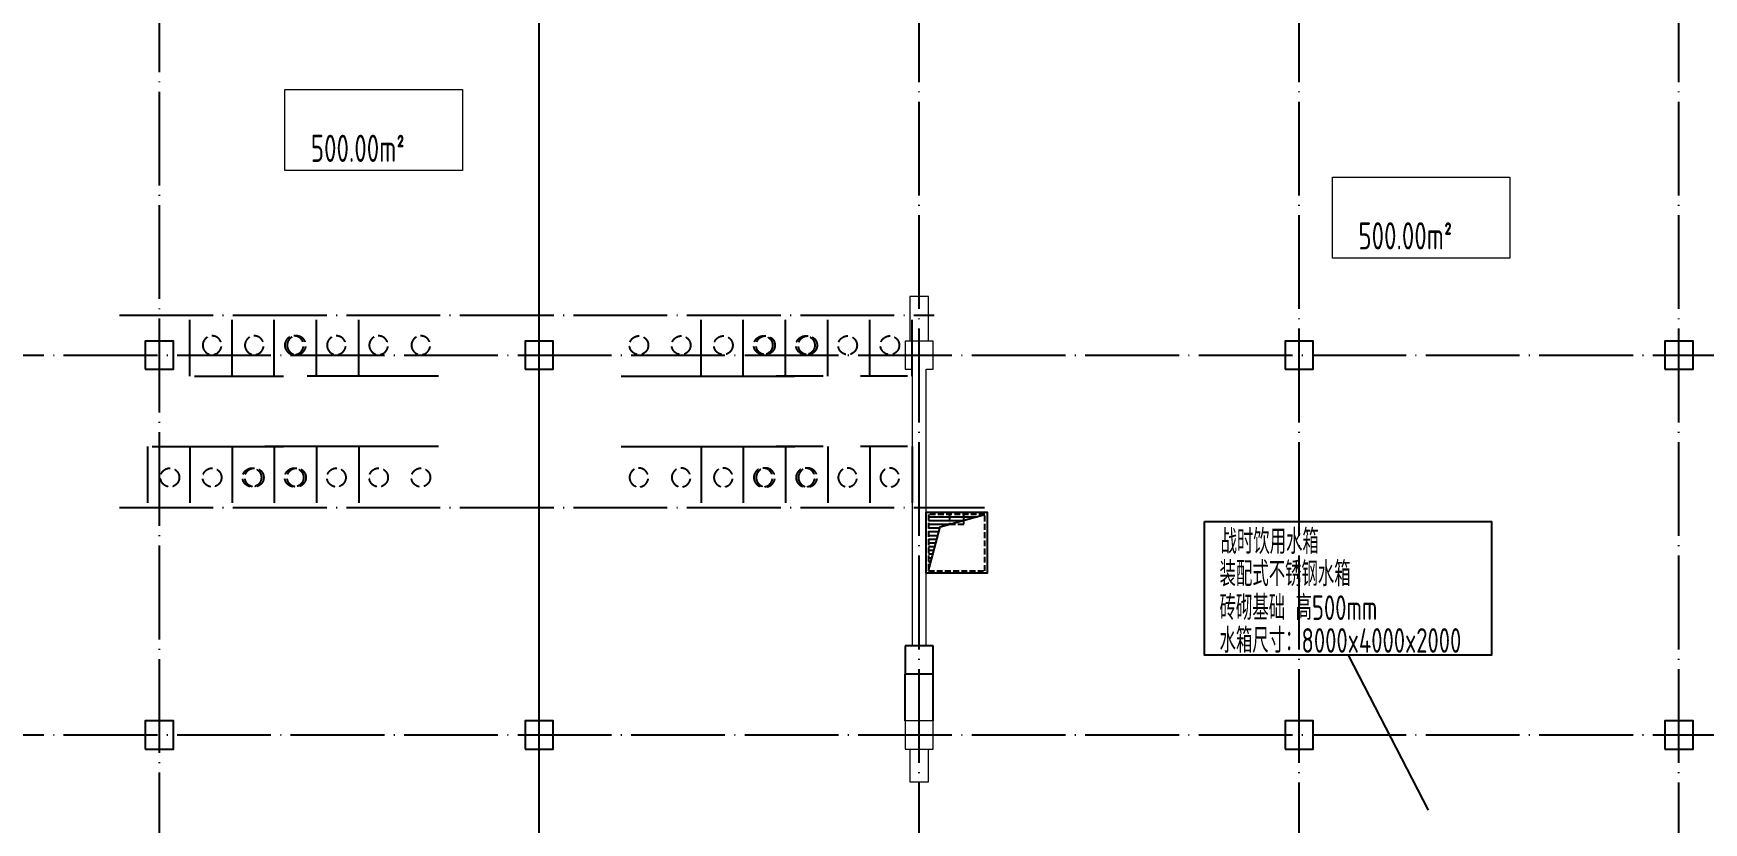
# Model space of a CAD drawing. Extents: x 115549 to 768939, y -502199 to 402497.
# Drawn here: x 280798 to 316408, y -394591 to -377760 of the extents above; entities that cross this region are included whole.
import ezdxf

# ---------------------------------------------------------------- set-up
doc = ezdxf.new("R2010")
doc.units = 0
doc.header["$LTSCALE"] = 1000
doc.header["$MEASUREMENT"] = 0
for name, pattern in [('__DASH', [0.35, 0.25, -0.1]), ('DASH', [0.35, 0.25, -0.1]), ('DOTE', [2.42, 2, -0.2, 0.02, -0.2])]:
    doc.linetypes.add(name, pattern=pattern)
for name, color, linetype in [('COLUMN', 9, 'Continuous'), ('DOTE', 16, 'DOTE'), ('人防辅助线', 7, 'Continuous'), ('人防－WINDOW', 4, 'Continuous'), ('文字', 3, 'Continuous'), ('给水', 32, 'Continuous')]:
    doc.layers.add(name, color=color, linetype=linetype)
doc.layers.add('renWALL', color=8, linetype='Continuous', lineweight=9)
doc.styles.add('TSSD_Rein', font='tssdeng.shx', dxfattribs={"width": 0.7, "bigfont": 'tssdchn.shx'})

# ---------------------------------------------------------------- blocks, each defined once
blk = doc.blocks.new('qiangzh3333')
at = {"layer": 'COLUMN', "color": 8}
for points in [[(503087801, 3697119596), (503088401, 3697119596), (503088401, 3697120196), (503087801, 3697120196)], [(503095901, 3697119596), (503096501, 3697119596), (503096501, 3697120196), (503095901, 3697120196)], [(503112101, 3697119596), (503112701, 3697119596), (503112701, 3697120196), (503112101, 3697120196)], [(503120201, 3697119596), (503120801, 3697119596), (503120801, 3697120196), (503120201, 3697120196)], [(503087801, 3697111496), (503088401, 3697111496), (503088401, 3697112096), (503087801, 3697112096)], [(503095901, 3697111496), (503096501, 3697111496), (503096501, 3697112096), (503095901, 3697112096)], [(503112101, 3697111496), (503112701, 3697111496), (503112701, 3697112096), (503112101, 3697112096)], [(503120201, 3697111496), (503120801, 3697111496), (503120801, 3697112096), (503120201, 3697112096)]]:
    blk.add_lwpolyline(points, close=True, dxfattribs=at)
at = {"layer": 'renWALL', "color": 8}
for points in [[(503104501, 3697120196), (503104501, 3697121146), (503104101, 3697121146), (503104101, 3697120196)], [(503104451, 3697113696), (503104451, 3697119596), (503104601, 3697119596), (503104601, 3697120196), (503104001, 3697120196), (503104001, 3697119596), (503104151, 3697119596), (503104151, 3697113696)], [(503104151, 3697113696), (503104151, 3697113696), (503104001, 3697113696), (503104001, 3697113096), (503104601, 3697113096), (503104601, 3697113696), (503104451, 3697113696)], [(503104151, 3697112096), (503104151, 3697112096), (503104001, 3697112096), (503104001, 3697111496), (503104601, 3697111496), (503104601, 3697112096), (503104451, 3697112096), (503104151, 3697112096)], [(503104101, 3697111496), (503104101, 3697110796), (503104501, 3697110796), (503104501, 3697111496)]]:
    blk.add_lwpolyline(points, dxfattribs=at)
blk = doc.blocks.new('asfa')
at = {"layer": '人防辅助线'}
for p, q in [((77817353, 42957868), (77816153, 42957868)), ((77817353, 42957768), (77817353, 42956768)), ((77817353, 42956968), (77816153, 42956968)), ((77817353, 42956068), (77816153, 42956068)), ((77817353, 42955168), (77816153, 42955168)), ((77817353, 42954368), (77817353, 42955368)), ((77817353, 42953468), (77817353, 42954468))]:
    blk.add_line(p, q, dxfattribs=at)
at = {"layer": '人防辅助线', "linetype": 'DASH'}
for centre in [(77816693, 42957393), (77816693, 42956493), (77816693, 42955643), (77816693, 42954743), (77816693, 42953843)]:
    blk.add_circle(centre, 200, dxfattribs=at)
blk = doc.blocks.new('kengyi')
at = {"layer": '给水'}
for p, q in [((2970150, 735418), (2971184, 735418)), ((2970150, 735339), (2970897, 735339)), ((2970150, 735260), (2970610, 735260)), ((2970150, 735180), (2970393, 735180)), ((2970150, 735101), (2970372, 735101)), ((2970150, 735021), (2970351, 735021)), ((2970150, 734942), (2970330, 734942)), ((2970150, 734863), (2970309, 734863)), ((2970150, 734783), (2970288, 734783)), ((2970150, 734704), (2970267, 734704)), ((2970150, 734625), (2970246, 734625)), ((2970150, 734545), (2970225, 734545)), ((2970150, 734466), (2970204, 734466)), ((2970150, 734386), (2970182, 734386))]:
    blk.add_line(p, q, dxfattribs=at)
blk.add_lwpolyline([(2970100, 735514), (2971400, 735514), (2971400, 734214), (2970100, 734214)], close=True, dxfattribs=at)
at = {"layer": '给水', "linetype": '__DASH', "ltscale": 0.5}
blk.add_lwpolyline([(2971350, 735464), (2970150, 735464), (2970150, 734264), (2971350, 734264)], close=True, dxfattribs=at)
at = {"layer": '给水'}
blk.add_lwpolyline([(2970150, 734264), (2970399, 735201), (2971350, 735464)], dxfattribs=at)
at = {"layer": '给水', "linetype": '__DASH', "ltscale": 0.5}
blk.add_lwpolyline([(2970600, 735461), (2970600, 735261), (2970900, 735261), (2970900, 735461)], dxfattribs=at)
blk = doc.blocks.new('saaaa')
at = {"layer": 'COLUMN', "color": 8}
for p, q in [((504756090, 3696180993), (504755490, 3696180993)), ((504755490, 3696180993), (504755490, 3696180393)), ((504756090, 3696180393), (504756090, 3696180993)), ((504764190, 3696180993), (504763590, 3696180993)), ((504763590, 3696180993), (504763590, 3696180393)), ((504764190, 3696180393), (504764190, 3696180993)), ((504780390, 3696180993), (504779790, 3696180993)), ((504779790, 3696180993), (504779790, 3696180393)), ((504780390, 3696180393), (504780390, 3696180993)), ((504788490, 3696180993), (504787890, 3696180993)), ((504787890, 3696180993), (504787890, 3696180393)), ((504788490, 3696180393), (504788490, 3696180993)), ((504755490, 3696180393), (504756090, 3696180393)), ((504763590, 3696180393), (504764190, 3696180393)), ((504779790, 3696180393), (504780390, 3696180393)), ((504787890, 3696180393), (504788490, 3696180393)), ((504772290, 3696174493), (504771690, 3696174493)), ((504771690, 3696174493), (504771690, 3696173893)), ((504772290, 3696173893), (504772290, 3696174493)), ((504771690, 3696173893), (504772290, 3696173893)), ((504756090, 3696172893), (504755490, 3696172893)), ((504755490, 3696172893), (504755490, 3696172293)), ((504756090, 3696172293), (504756090, 3696172893)), ((504764190, 3696172893), (504763590, 3696172893)), ((504763590, 3696172893), (504763590, 3696172293)), ((504764190, 3696172293), (504764190, 3696172893)), ((504780390, 3696172893), (504779790, 3696172893)), ((504779790, 3696172893), (504779790, 3696172293)), ((504780390, 3696172293), (504780390, 3696172893)), ((504788490, 3696172893), (504787890, 3696172893)), ((504787890, 3696172893), (504787890, 3696172293)), ((504788490, 3696172293), (504788490, 3696172893)), ((504755490, 3696172293), (504756090, 3696172293)), ((504763590, 3696172293), (504764190, 3696172293)), ((504779790, 3696172293), (504780390, 3696172293)), ((504787890, 3696172293), (504788490, 3696172293))]:
    blk.add_line(p, q, dxfattribs=at)
at = {"layer": 'renWALL', "color": 8}
for p, q in [((504772190, 3696181943), (504771790, 3696181943)), ((504771790, 3696181943), (504771790, 3696180993)), ((504772190, 3696180993), (504772190, 3696181943)), ((504772290, 3696180993), (504771690, 3696180993)), ((504771690, 3696180993), (504771690, 3696180393)), ((504772290, 3696180393), (504772290, 3696180993)), ((504771690, 3696180393), (504771840, 3696180393)), ((504771840, 3696180393), (504771840, 3696174493)), ((504772140, 3696174493), (504772140, 3696180393)), ((504772140, 3696180393), (504772290, 3696180393)), ((504771840, 3696172893), (504771690, 3696172893)), ((504771690, 3696172893), (504771690, 3696172293)), ((504772140, 3696172893), (504771840, 3696172893)), ((504772290, 3696172893), (504772140, 3696172893)), ((504772140, 3696172893), (504772140, 3696172893)), ((504772290, 3696172293), (504772290, 3696172893)), ((504771690, 3696172293), (504772290, 3696172293)), ((504771790, 3696172293), (504771790, 3696171593)), ((504772190, 3696171593), (504772190, 3696172293)), ((504771790, 3696171593), (504772190, 3696171593))]:
    blk.add_line(p, q, dxfattribs=at)

msp = doc.modelspace()

# ---------------------------------------------------------------- linework, layer by layer
msp.add_line((308829.6, -391023.3), (310533.3, -394323.3))
at = {"color": 0}
msp.add_lwpolyline([(305770.4, -388166.8), (311888.8, -388166.8), (311888.8, -391023.3), (305770.4, -391023.3)], close=True, dxfattribs=at)
at = {"layer": 'DOTE', "color": 1}
for p, q in [((283483.3, -472963.5), (283483.3, -308021.8)), ((291583.3, -420653.4), (291583.3, -308021.8)), ((291583.3, -422356.5), (291583.3, -308021.8)), ((299683.3, -422356.5), (299683.3, -308021.8)), ((307783.3, -422356.5), (307783.3, -308021.8)), ((315883.3, -422356.5), (315883.3, -308021.8)), ((282633.2, -383770.9), (300003.7, -383770.9)), ((225783.3, -384621.8), (452683.3, -384621.8)), ((282633.2, -387870.9), (301073.1, -387870.9)), ((225783.3, -392721.8), (452683.3, -392721.8))]:
    msp.add_line(p, q, dxfattribs=at)
at = {"layer": '人防－WINDOW'}
for p, q in [((299383.3, -392421.8), (299383.3, -391421.8)), ((299983.3, -392421.8), (299983.3, -391421.8))]:
    msp.add_line(p, q, dxfattribs=at)
at = {"layer": '文字', "color": 6, "lineweight": 15}
for points in [[(286158.6, -378958.5), (289945.5, -378958.5), (289945.5, -380684.9), (286158.6, -380684.9)], [(308493.1, -380825.1), (312280, -380825.1), (312280, -382551.5), (308493.1, -382551.5)]]:
    msp.add_lwpolyline(points, close=True, dxfattribs=at)

# ---------------------------------------------------------------- block references
msp.add_blockref('saaaa', (-504472306.5, -3696565314.4))
at = {"xscale": -1}
for p, rotation in [((43242001.3, 77432282, 0), 90), ((43242001.3, 77432282, 0), 90), ((43242901.3, 77432282, 0), 90), ((-42660134.8, -78203923.8), 270), ((-42658334.8, -78203923.8), 270)]:
    msp.add_blockref('asfa', p, dxfattribs=dict(at, rotation=rotation))
for p, rotation in [((-42660134.8, 77432282), 270), ((-42658334.8, 77432282), 270), ((43241101.3, -78203923.8, 0), 90), ((43242001.3, -78203923.8, 0), 90), ((43242901.3, -78203923.8, 0), 90)]:
    msp.add_blockref('asfa', p, dxfattribs=dict(rotation=rotation))
at = {"layer": 'renWALL', "color": 8}
msp.add_blockref('qiangzh3333', (-502804617.7, -3697504518), dxfattribs=at)
at = {"layer": '给水'}
msp.add_blockref('kengyi', (-2670266.7, -1123485.9), dxfattribs=at)

# ---------------------------------------------------------------- texts
at = {"layer": '文字', "color": 7, "lineweight": 15, "style": 'TSSD_Rein', "width": 0.7}
for p in [(286713.3, -380501.2), (309047.8, -382367.8)]:
    msp.add_text('500.00m%%1402%%141%%141', height=580, dxfattribs=at).set_placement(p)
at = {"layer": '文字', "color": 7, "style": 'TSSD_Rein', "width": 0.7}
for s, height, p in [('战时饮用水箱', 525.26, (306109.1, -388860.9)), ('装配式不锈钢水箱 ', 525.26, (306088.1, -389548.9)), ('砖砌基础 高500mm ', 525.263, (306088.1, -390269.7)), ('水箱尺寸：8000x4000x2000', 525.263, (306088.1, -390968.5))]:
    msp.add_text(s, height=height, dxfattribs=at).set_placement(p)

doc.saveas('drawing.dxf')
